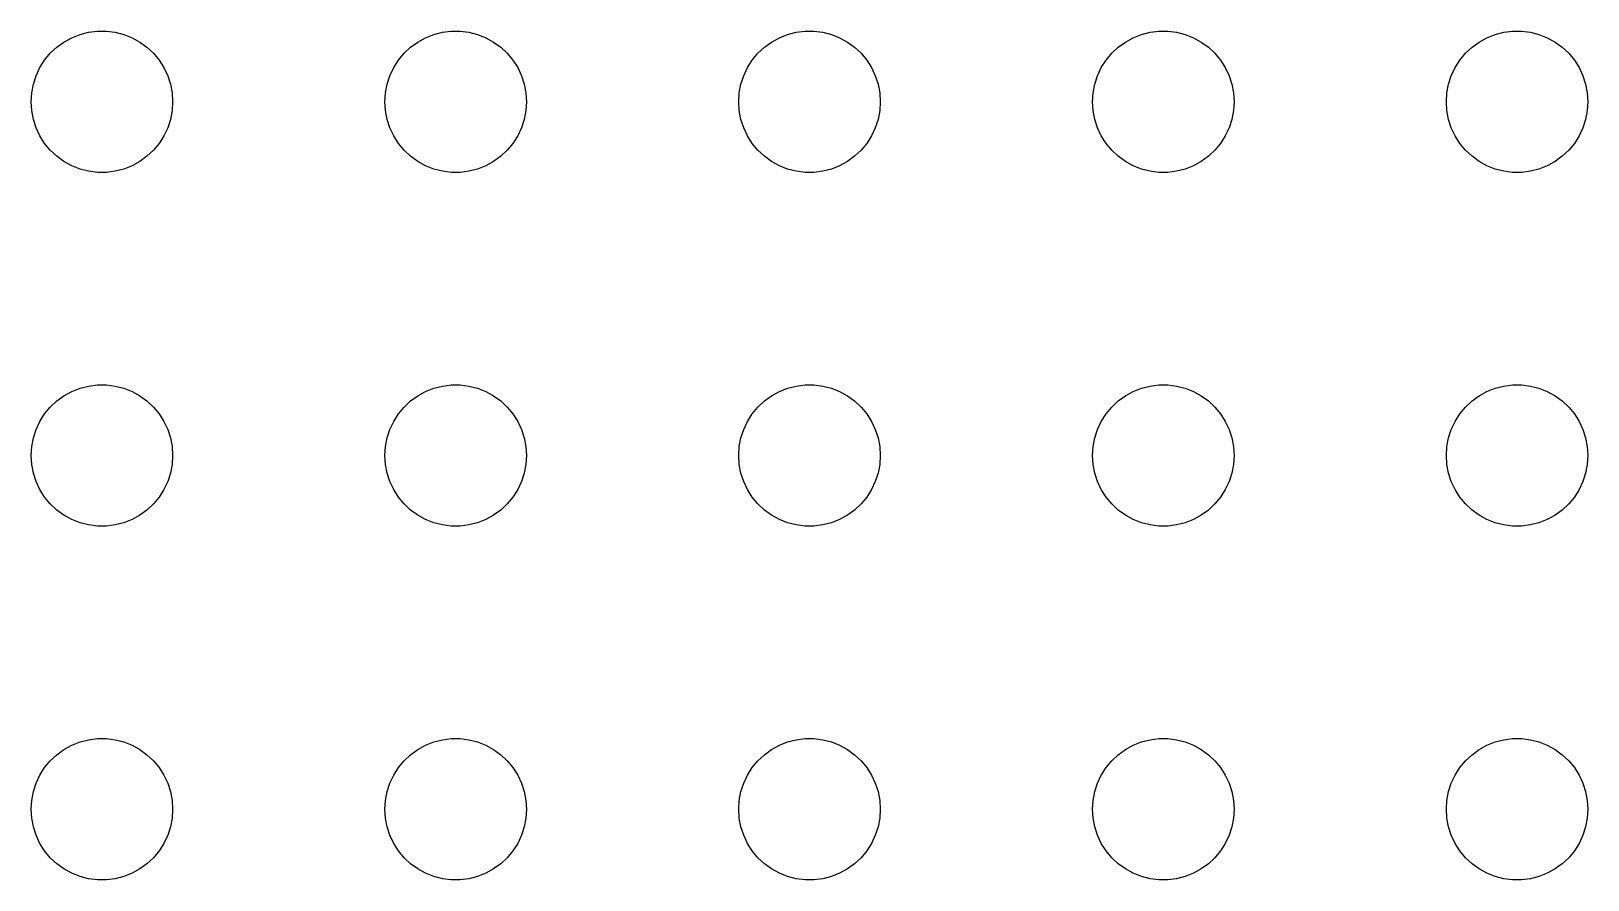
# Model space of a CAD drawing. Header units: metres. Extents: x -150 to 150, y -149 to 149.
# Drawn here: x 36 to 69, y 111 to 129 of the extents above; entities that cross this region are included whole.
import ezdxf

# ---------------------------------------------------------------- set-up
doc = ezdxf.new("R2010")
doc.units = ezdxf.units.M

msp = doc.modelspace()

# ---------------------------------------------------------------- linework, layer by layer
for p, q in [((36.5439, 128.656), (36.6963, 128.766)), ((36.6963, 128.766), (36.8613, 128.857)), ((36.8613, 128.857), (37.0365, 128.927)), ((37.0365, 128.927), (37.2189, 128.973)), ((37.2189, 128.973), (37.4058, 128.997)), ((37.4058, 128.997), (37.5942, 128.997)), ((37.5942, 128.997), (37.7811, 128.973)), ((37.7811, 128.973), (37.9635, 128.927)), ((37.9635, 128.927), (38.1387, 128.857)), ((38.1387, 128.857), (38.3037, 128.766)), ((38.3037, 128.766), (38.4561, 128.656)), ((44.0439, 128.656), (44.1963, 128.766)), ((44.1963, 128.766), (44.3613, 128.857)), ((44.3613, 128.857), (44.5365, 128.927)), ((44.5365, 128.927), (44.7189, 128.973)), ((44.7189, 128.973), (44.9058, 128.997)), ((44.9058, 128.997), (45.0942, 128.997)), ((45.0942, 128.997), (45.2811, 128.973)), ((45.2811, 128.973), (45.4635, 128.927)), ((45.4635, 128.927), (45.6387, 128.857)), ((45.6387, 128.857), (45.8037, 128.766)), ((45.8037, 128.766), (45.9561, 128.656)), ((51.5439, 128.656), (51.6963, 128.766)), ((51.6963, 128.766), (51.8613, 128.857)), ((51.8613, 128.857), (52.0365, 128.927)), ((52.0365, 128.927), (52.2189, 128.973)), ((52.2189, 128.973), (52.4058, 128.997)), ((52.4058, 128.997), (52.5942, 128.997)), ((52.5942, 128.997), (52.7811, 128.973)), ((52.7811, 128.973), (52.9635, 128.927)), ((52.9635, 128.927), (53.1387, 128.857)), ((53.1387, 128.857), (53.3037, 128.766)), ((53.3037, 128.766), (53.4561, 128.656)), ((59.0439, 128.656), (59.1963, 128.766)), ((59.1963, 128.766), (59.3613, 128.857)), ((59.3613, 128.857), (59.5365, 128.927)), ((59.5365, 128.927), (59.7189, 128.973)), ((59.7189, 128.973), (59.9058, 128.997)), ((59.9058, 128.997), (60.0942, 128.997)), ((60.0942, 128.997), (60.2811, 128.973)), ((60.2811, 128.973), (60.4635, 128.927)), ((60.4635, 128.927), (60.6387, 128.857)), ((60.6387, 128.857), (60.8037, 128.766)), ((60.8037, 128.766), (60.9561, 128.656)), ((66.5439, 128.656), (66.6963, 128.766)), ((66.6963, 128.766), (66.8613, 128.857)), ((66.8613, 128.857), (67.0365, 128.927)), ((67.0365, 128.927), (67.2189, 128.973)), ((67.2189, 128.973), (67.4058, 128.997)), ((67.4058, 128.997), (67.5942, 128.997)), ((67.5942, 128.997), (67.7811, 128.973)), ((67.7811, 128.973), (67.9635, 128.927)), ((67.9635, 128.927), (68.1387, 128.857)), ((68.1387, 128.857), (68.3037, 128.766)), ((68.3037, 128.766), (68.4561, 128.656)), ((36.1855, 128.223), (36.2865, 128.382)), ((36.2865, 128.382), (36.4065, 128.527)), ((36.4065, 128.527), (36.5439, 128.656)), ((38.4561, 128.656), (38.5934, 128.527)), ((38.5934, 128.527), (38.7135, 128.382)), ((38.7135, 128.382), (38.8145, 128.223)), ((43.6855, 128.223), (43.7865, 128.382)), ((43.7865, 128.382), (43.9065, 128.527)), ((43.9065, 128.527), (44.0439, 128.656)), ((45.9561, 128.656), (46.0934, 128.527)), ((46.0934, 128.527), (46.2135, 128.382)), ((46.2135, 128.382), (46.3145, 128.223)), ((51.1855, 128.223), (51.2865, 128.382)), ((51.2865, 128.382), (51.4065, 128.527)), ((51.4065, 128.527), (51.5439, 128.656)), ((53.4561, 128.656), (53.5934, 128.527)), ((53.5934, 128.527), (53.7135, 128.382)), ((53.7135, 128.382), (53.8145, 128.223)), ((58.6855, 128.223), (58.7865, 128.382)), ((58.7865, 128.382), (58.9065, 128.527)), ((58.9065, 128.527), (59.0439, 128.656)), ((60.9561, 128.656), (61.0934, 128.527)), ((61.0934, 128.527), (61.2135, 128.382)), ((61.2135, 128.382), (61.3145, 128.223)), ((66.1855, 128.223), (66.2865, 128.382)), ((66.2865, 128.382), (66.4065, 128.527)), ((66.4065, 128.527), (66.5439, 128.656)), ((68.4561, 128.656), (68.5934, 128.527)), ((68.5934, 128.527), (68.7135, 128.382)), ((68.7135, 128.382), (68.8145, 128.223)), ((36.0471, 127.873), (36.1053, 128.052)), ((36.1053, 128.052), (36.1855, 128.223)), ((38.8145, 128.223), (38.8947, 128.052)), ((38.8947, 128.052), (38.9529, 127.873)), ((43.5471, 127.873), (43.6053, 128.052)), ((43.6053, 128.052), (43.6855, 128.223)), ((46.3145, 128.223), (46.3947, 128.052)), ((46.3947, 128.052), (46.4529, 127.873)), ((51.0471, 127.873), (51.1053, 128.052)), ((51.1053, 128.052), (51.1855, 128.223)), ((53.8145, 128.223), (53.8947, 128.052)), ((53.8947, 128.052), (53.9529, 127.873)), ((58.5471, 127.873), (58.6053, 128.052)), ((58.6053, 128.052), (58.6855, 128.223)), ((61.3145, 128.223), (61.3947, 128.052)), ((61.3947, 128.052), (61.4529, 127.873)), ((66.0471, 127.873), (66.1053, 128.052)), ((66.1053, 128.052), (66.1855, 128.223)), ((68.8145, 128.223), (68.8947, 128.052)), ((68.8947, 128.052), (68.9529, 127.873)), ((36.0118, 127.688), (36.0471, 127.873)), ((38.9529, 127.873), (38.9882, 127.688)), ((43.5118, 127.688), (43.5471, 127.873)), ((46.4529, 127.873), (46.4882, 127.688)), ((51.0118, 127.688), (51.0471, 127.873)), ((53.9529, 127.873), (53.9882, 127.688)), ((58.5118, 127.688), (58.5471, 127.873)), ((61.4529, 127.873), (61.4882, 127.688)), ((66.0118, 127.688), (66.0471, 127.873)), ((68.9529, 127.873), (68.9882, 127.688)), ((36, 127.5), (36.0118, 127.688)), ((36.0118, 127.312), (36, 127.5)), ((38.9882, 127.688), (39, 127.5)), ((39, 127.5), (38.9882, 127.312)), ((43.5, 127.5), (43.5118, 127.688)), ((43.5118, 127.312), (43.5, 127.5)), ((46.4882, 127.688), (46.5, 127.5)), ((46.5, 127.5), (46.4882, 127.312)), ((51, 127.5), (51.0118, 127.688)), ((51.0118, 127.312), (51, 127.5)), ((53.9882, 127.688), (54, 127.5)), ((54, 127.5), (53.9882, 127.312)), ((58.5, 127.5), (58.5118, 127.688)), ((58.5118, 127.312), (58.5, 127.5)), ((61.4882, 127.688), (61.5, 127.5)), ((61.5, 127.5), (61.4882, 127.312)), ((66, 127.5), (66.0118, 127.688)), ((66.0118, 127.312), (66, 127.5)), ((68.9882, 127.688), (69, 127.5)), ((69, 127.5), (68.9882, 127.312)), ((36.0471, 127.127), (36.0118, 127.312)), ((36.1053, 126.948), (36.0471, 127.127)), ((38.9529, 127.127), (38.8947, 126.948)), ((38.9882, 127.312), (38.9529, 127.127)), ((43.5471, 127.127), (43.5118, 127.312)), ((43.6053, 126.948), (43.5471, 127.127)), ((46.4529, 127.127), (46.3947, 126.948)), ((46.4882, 127.312), (46.4529, 127.127)), ((51.0471, 127.127), (51.0118, 127.312)), ((51.1053, 126.948), (51.0471, 127.127)), ((53.9529, 127.127), (53.8947, 126.948)), ((53.9882, 127.312), (53.9529, 127.127)), ((58.5471, 127.127), (58.5118, 127.312)), ((58.6053, 126.948), (58.5471, 127.127)), ((61.4529, 127.127), (61.3947, 126.948)), ((61.4882, 127.312), (61.4529, 127.127)), ((66.0471, 127.127), (66.0118, 127.312)), ((66.1053, 126.948), (66.0471, 127.127)), ((68.9529, 127.127), (68.8947, 126.948)), ((68.9882, 127.312), (68.9529, 127.127)), ((36.1855, 126.777), (36.1053, 126.948)), ((36.2865, 126.618), (36.1855, 126.777)), ((38.8145, 126.777), (38.7135, 126.618)), ((38.8947, 126.948), (38.8145, 126.777)), ((43.6855, 126.777), (43.6053, 126.948)), ((43.7865, 126.618), (43.6855, 126.777)), ((46.3145, 126.777), (46.2135, 126.618)), ((46.3947, 126.948), (46.3145, 126.777)), ((51.1855, 126.777), (51.1053, 126.948)), ((51.2865, 126.618), (51.1855, 126.777)), ((53.8145, 126.777), (53.7135, 126.618)), ((53.8947, 126.948), (53.8145, 126.777)), ((58.6855, 126.777), (58.6053, 126.948)), ((58.7865, 126.618), (58.6855, 126.777)), ((61.3145, 126.777), (61.2135, 126.618)), ((61.3947, 126.948), (61.3145, 126.777)), ((66.1855, 126.777), (66.1053, 126.948)), ((66.2865, 126.618), (66.1855, 126.777)), ((68.8145, 126.777), (68.7135, 126.618)), ((68.8947, 126.948), (68.8145, 126.777)), ((36.4065, 126.473), (36.2865, 126.618)), ((36.5439, 126.344), (36.4065, 126.473)), ((38.5934, 126.473), (38.4561, 126.344)), ((38.7135, 126.618), (38.5934, 126.473)), ((43.9065, 126.473), (43.7865, 126.618)), ((44.0439, 126.344), (43.9065, 126.473)), ((46.0934, 126.473), (45.9561, 126.344)), ((46.2135, 126.618), (46.0934, 126.473)), ((51.4065, 126.473), (51.2865, 126.618)), ((51.5439, 126.344), (51.4065, 126.473)), ((53.5934, 126.473), (53.4561, 126.344)), ((53.7135, 126.618), (53.5934, 126.473)), ((58.9065, 126.473), (58.7865, 126.618)), ((59.0439, 126.344), (58.9065, 126.473)), ((61.0934, 126.473), (60.9561, 126.344)), ((61.2135, 126.618), (61.0934, 126.473)), ((66.4065, 126.473), (66.2865, 126.618)), ((66.5439, 126.344), (66.4065, 126.473)), ((68.5934, 126.473), (68.4561, 126.344)), ((68.7135, 126.618), (68.5934, 126.473)), ((36.6963, 126.234), (36.5439, 126.344)), ((36.8613, 126.143), (36.6963, 126.234)), ((37.0365, 126.073), (36.8613, 126.143)), ((37.2189, 126.027), (37.0365, 126.073)), ((37.9635, 126.073), (37.7811, 126.027)), ((38.1387, 126.143), (37.9635, 126.073)), ((38.3037, 126.234), (38.1387, 126.143)), ((38.4561, 126.344), (38.3037, 126.234)), ((44.1963, 126.234), (44.0439, 126.344)), ((44.3613, 126.143), (44.1963, 126.234)), ((44.5365, 126.073), (44.3613, 126.143)), ((44.7189, 126.027), (44.5365, 126.073)), ((45.4635, 126.073), (45.2811, 126.027)), ((45.6387, 126.143), (45.4635, 126.073)), ((45.8037, 126.234), (45.6387, 126.143)), ((45.9561, 126.344), (45.8037, 126.234)), ((51.6963, 126.234), (51.5439, 126.344)), ((51.8613, 126.143), (51.6963, 126.234)), ((52.0365, 126.073), (51.8613, 126.143)), ((52.2189, 126.027), (52.0365, 126.073)), ((52.9635, 126.073), (52.7811, 126.027)), ((53.1387, 126.143), (52.9635, 126.073)), ((53.3037, 126.234), (53.1387, 126.143)), ((53.4561, 126.344), (53.3037, 126.234)), ((59.1963, 126.234), (59.0439, 126.344)), ((59.3613, 126.143), (59.1963, 126.234)), ((59.5365, 126.073), (59.3613, 126.143)), ((59.7189, 126.027), (59.5365, 126.073)), ((60.4635, 126.073), (60.2811, 126.027)), ((60.6387, 126.143), (60.4635, 126.073)), ((60.8037, 126.234), (60.6387, 126.143)), ((60.9561, 126.344), (60.8037, 126.234)), ((66.6963, 126.234), (66.5439, 126.344)), ((66.8613, 126.143), (66.6963, 126.234)), ((67.0365, 126.073), (66.8613, 126.143)), ((67.2189, 126.027), (67.0365, 126.073)), ((67.9635, 126.073), (67.7811, 126.027)), ((68.1387, 126.143), (67.9635, 126.073)), ((68.3037, 126.234), (68.1387, 126.143)), ((68.4561, 126.344), (68.3037, 126.234)), ((37.4058, 126.003), (37.2189, 126.027)), ((37.5942, 126.003), (37.4058, 126.003)), ((37.7811, 126.027), (37.5942, 126.003)), ((44.9058, 126.003), (44.7189, 126.027)), ((45.0942, 126.003), (44.9058, 126.003)), ((45.2811, 126.027), (45.0942, 126.003)), ((52.4058, 126.003), (52.2189, 126.027)), ((52.5942, 126.003), (52.4058, 126.003)), ((52.7811, 126.027), (52.5942, 126.003)), ((59.9058, 126.003), (59.7189, 126.027)), ((60.0942, 126.003), (59.9058, 126.003)), ((60.2811, 126.027), (60.0942, 126.003)), ((67.4058, 126.003), (67.2189, 126.027)), ((67.5942, 126.003), (67.4058, 126.003)), ((67.7811, 126.027), (67.5942, 126.003)), ((37.0365, 121.427), (37.2189, 121.473)), ((37.2189, 121.473), (37.4058, 121.497)), ((37.4058, 121.497), (37.5942, 121.497)), ((37.5942, 121.497), (37.7811, 121.473)), ((37.7811, 121.473), (37.9635, 121.427)), ((44.5365, 121.427), (44.7189, 121.473)), ((44.7189, 121.473), (44.9058, 121.497)), ((44.9058, 121.497), (45.0942, 121.497)), ((45.0942, 121.497), (45.2811, 121.473)), ((45.2811, 121.473), (45.4635, 121.427)), ((52.0365, 121.427), (52.2189, 121.473)), ((52.2189, 121.473), (52.4058, 121.497)), ((52.4058, 121.497), (52.5942, 121.497)), ((52.5942, 121.497), (52.7811, 121.473)), ((52.7811, 121.473), (52.9635, 121.427)), ((59.5365, 121.427), (59.7189, 121.473)), ((59.7189, 121.473), (59.9058, 121.497)), ((59.9058, 121.497), (60.0942, 121.497)), ((60.0942, 121.497), (60.2811, 121.473)), ((60.2811, 121.473), (60.4635, 121.427)), ((67.0365, 121.427), (67.2189, 121.473)), ((67.2189, 121.473), (67.4058, 121.497)), ((67.4058, 121.497), (67.5942, 121.497)), ((67.5942, 121.497), (67.7811, 121.473)), ((67.7811, 121.473), (67.9635, 121.427)), ((36.4065, 121.027), (36.5439, 121.156)), ((36.5439, 121.156), (36.6963, 121.266)), ((36.6963, 121.266), (36.8613, 121.357)), ((36.8613, 121.357), (37.0365, 121.427)), ((37.9635, 121.427), (38.1387, 121.357)), ((38.1387, 121.357), (38.3037, 121.266)), ((38.3037, 121.266), (38.4561, 121.156)), ((38.4561, 121.156), (38.5934, 121.027)), ((43.9065, 121.027), (44.0439, 121.156)), ((44.0439, 121.156), (44.1963, 121.266)), ((44.1963, 121.266), (44.3613, 121.357)), ((44.3613, 121.357), (44.5365, 121.427)), ((45.4635, 121.427), (45.6387, 121.357)), ((45.6387, 121.357), (45.8037, 121.266)), ((45.8037, 121.266), (45.9561, 121.156)), ((45.9561, 121.156), (46.0934, 121.027)), ((51.4065, 121.027), (51.5439, 121.156)), ((51.5439, 121.156), (51.6963, 121.266)), ((51.6963, 121.266), (51.8613, 121.357)), ((51.8613, 121.357), (52.0365, 121.427)), ((52.9635, 121.427), (53.1387, 121.357)), ((53.1387, 121.357), (53.3037, 121.266)), ((53.3037, 121.266), (53.4561, 121.156)), ((53.4561, 121.156), (53.5934, 121.027)), ((58.9065, 121.027), (59.0439, 121.156)), ((59.0439, 121.156), (59.1963, 121.266)), ((59.1963, 121.266), (59.3613, 121.357)), ((59.3613, 121.357), (59.5365, 121.427)), ((60.4635, 121.427), (60.6387, 121.357)), ((60.6387, 121.357), (60.8037, 121.266)), ((60.8037, 121.266), (60.9561, 121.156)), ((60.9561, 121.156), (61.0934, 121.027)), ((66.4065, 121.027), (66.5439, 121.156)), ((66.5439, 121.156), (66.6963, 121.266)), ((66.6963, 121.266), (66.8613, 121.357)), ((66.8613, 121.357), (67.0365, 121.427)), ((67.9635, 121.427), (68.1387, 121.357)), ((68.1387, 121.357), (68.3037, 121.266)), ((68.3037, 121.266), (68.4561, 121.156)), ((68.4561, 121.156), (68.5934, 121.027)), ((36.1855, 120.723), (36.2865, 120.882)), ((36.2865, 120.882), (36.4065, 121.027)), ((38.5934, 121.027), (38.7135, 120.882)), ((38.7135, 120.882), (38.8145, 120.723)), ((43.6855, 120.723), (43.7865, 120.882)), ((43.7865, 120.882), (43.9065, 121.027)), ((46.0934, 121.027), (46.2135, 120.882)), ((46.2135, 120.882), (46.3145, 120.723)), ((51.1855, 120.723), (51.2865, 120.882)), ((51.2865, 120.882), (51.4065, 121.027)), ((53.5934, 121.027), (53.7135, 120.882)), ((53.7135, 120.882), (53.8145, 120.723)), ((58.6855, 120.723), (58.7865, 120.882)), ((58.7865, 120.882), (58.9065, 121.027)), ((61.0934, 121.027), (61.2135, 120.882)), ((61.2135, 120.882), (61.3145, 120.723)), ((66.1855, 120.723), (66.2865, 120.882)), ((66.2865, 120.882), (66.4065, 121.027)), ((68.5934, 121.027), (68.7135, 120.882)), ((68.7135, 120.882), (68.8145, 120.723)), ((36.0471, 120.373), (36.1053, 120.552)), ((36.1053, 120.552), (36.1855, 120.723)), ((38.8145, 120.723), (38.8947, 120.552)), ((38.8947, 120.552), (38.9529, 120.373)), ((43.5471, 120.373), (43.6053, 120.552)), ((43.6053, 120.552), (43.6855, 120.723)), ((46.3145, 120.723), (46.3947, 120.552)), ((46.3947, 120.552), (46.4529, 120.373)), ((51.0471, 120.373), (51.1053, 120.552)), ((51.1053, 120.552), (51.1855, 120.723)), ((53.8145, 120.723), (53.8947, 120.552)), ((53.8947, 120.552), (53.9529, 120.373)), ((58.5471, 120.373), (58.6053, 120.552)), ((58.6053, 120.552), (58.6855, 120.723)), ((61.3145, 120.723), (61.3947, 120.552)), ((61.3947, 120.552), (61.4529, 120.373)), ((66.0471, 120.373), (66.1053, 120.552)), ((66.1053, 120.552), (66.1855, 120.723)), ((68.8145, 120.723), (68.8947, 120.552)), ((68.8947, 120.552), (68.9529, 120.373)), ((36, 120), (36.0118, 120.188)), ((36.0118, 120.188), (36.0471, 120.373)), ((38.9529, 120.373), (38.9882, 120.188)), ((38.9882, 120.188), (39, 120)), ((43.5, 120), (43.5118, 120.188)), ((43.5118, 120.188), (43.5471, 120.373)), ((46.4529, 120.373), (46.4882, 120.188)), ((46.4882, 120.188), (46.5, 120)), ((51, 120), (51.0118, 120.188)), ((51.0118, 120.188), (51.0471, 120.373)), ((53.9529, 120.373), (53.9882, 120.188)), ((53.9882, 120.188), (54, 120)), ((58.5, 120), (58.5118, 120.188)), ((58.5118, 120.188), (58.5471, 120.373)), ((61.4529, 120.373), (61.4882, 120.188)), ((61.4882, 120.188), (61.5, 120)), ((66, 120), (66.0118, 120.188)), ((66.0118, 120.188), (66.0471, 120.373)), ((68.9529, 120.373), (68.9882, 120.188)), ((68.9882, 120.188), (69, 120)), ((36.0118, 119.812), (36, 120)), ((36.0471, 119.627), (36.0118, 119.812)), ((38.9882, 119.812), (38.9529, 119.627)), ((39, 120), (38.9882, 119.812)), ((43.5118, 119.812), (43.5, 120)), ((43.5471, 119.627), (43.5118, 119.812)), ((46.4882, 119.812), (46.4529, 119.627)), ((46.5, 120), (46.4882, 119.812)), ((51.0118, 119.812), (51, 120)), ((51.0471, 119.627), (51.0118, 119.812)), ((53.9882, 119.812), (53.9529, 119.627)), ((54, 120), (53.9882, 119.812)), ((58.5118, 119.812), (58.5, 120)), ((58.5471, 119.627), (58.5118, 119.812)), ((61.4882, 119.812), (61.4529, 119.627)), ((61.5, 120), (61.4882, 119.812)), ((66.0118, 119.812), (66, 120)), ((66.0471, 119.627), (66.0118, 119.812)), ((68.9882, 119.812), (68.9529, 119.627)), ((69, 120), (68.9882, 119.812)), ((36.1053, 119.448), (36.0471, 119.627)), ((38.9529, 119.627), (38.8947, 119.448)), ((43.6053, 119.448), (43.5471, 119.627)), ((46.4529, 119.627), (46.3947, 119.448)), ((51.1053, 119.448), (51.0471, 119.627)), ((53.9529, 119.627), (53.8947, 119.448)), ((58.6053, 119.448), (58.5471, 119.627)), ((61.4529, 119.627), (61.3947, 119.448)), ((66.1053, 119.448), (66.0471, 119.627)), ((68.9529, 119.627), (68.8947, 119.448)), ((36.1855, 119.277), (36.1053, 119.448)), ((36.2865, 119.118), (36.1855, 119.277)), ((38.8145, 119.277), (38.7135, 119.118)), ((38.8947, 119.448), (38.8145, 119.277)), ((43.6855, 119.277), (43.6053, 119.448)), ((43.7865, 119.118), (43.6855, 119.277)), ((46.3145, 119.277), (46.2135, 119.118)), ((46.3947, 119.448), (46.3145, 119.277)), ((51.1855, 119.277), (51.1053, 119.448)), ((51.2865, 119.118), (51.1855, 119.277)), ((53.8145, 119.277), (53.7135, 119.118)), ((53.8947, 119.448), (53.8145, 119.277)), ((58.6855, 119.277), (58.6053, 119.448)), ((58.7865, 119.118), (58.6855, 119.277)), ((61.3145, 119.277), (61.2135, 119.118)), ((61.3947, 119.448), (61.3145, 119.277)), ((66.1855, 119.277), (66.1053, 119.448)), ((66.2865, 119.118), (66.1855, 119.277)), ((68.8145, 119.277), (68.7135, 119.118)), ((68.8947, 119.448), (68.8145, 119.277)), ((36.4065, 118.973), (36.2865, 119.118)), ((36.5439, 118.844), (36.4065, 118.973)), ((36.6963, 118.734), (36.5439, 118.844)), ((38.4561, 118.844), (38.3037, 118.734)), ((38.5934, 118.973), (38.4561, 118.844)), ((38.7135, 119.118), (38.5934, 118.973)), ((43.9065, 118.973), (43.7865, 119.118)), ((44.0439, 118.844), (43.9065, 118.973)), ((44.1963, 118.734), (44.0439, 118.844)), ((45.9561, 118.844), (45.8037, 118.734)), ((46.0934, 118.973), (45.9561, 118.844)), ((46.2135, 119.118), (46.0934, 118.973)), ((51.4065, 118.973), (51.2865, 119.118)), ((51.5439, 118.844), (51.4065, 118.973)), ((51.6963, 118.734), (51.5439, 118.844)), ((53.4561, 118.844), (53.3037, 118.734)), ((53.5934, 118.973), (53.4561, 118.844)), ((53.7135, 119.118), (53.5934, 118.973)), ((58.9065, 118.973), (58.7865, 119.118)), ((59.0439, 118.844), (58.9065, 118.973)), ((59.1963, 118.734), (59.0439, 118.844)), ((60.9561, 118.844), (60.8037, 118.734)), ((61.0934, 118.973), (60.9561, 118.844)), ((61.2135, 119.118), (61.0934, 118.973)), ((66.4065, 118.973), (66.2865, 119.118)), ((66.5439, 118.844), (66.4065, 118.973)), ((66.6963, 118.734), (66.5439, 118.844)), ((68.4561, 118.844), (68.3037, 118.734)), ((68.5934, 118.973), (68.4561, 118.844)), ((68.7135, 119.118), (68.5934, 118.973)), ((36.8613, 118.643), (36.6963, 118.734)), ((37.0365, 118.573), (36.8613, 118.643)), ((37.2189, 118.527), (37.0365, 118.573)), ((37.4058, 118.503), (37.2189, 118.527)), ((37.5942, 118.503), (37.4058, 118.503)), ((37.7811, 118.527), (37.5942, 118.503)), ((37.9635, 118.573), (37.7811, 118.527)), ((38.1387, 118.643), (37.9635, 118.573)), ((38.3037, 118.734), (38.1387, 118.643)), ((44.3613, 118.643), (44.1963, 118.734)), ((44.5365, 118.573), (44.3613, 118.643)), ((44.7189, 118.527), (44.5365, 118.573)), ((44.9058, 118.503), (44.7189, 118.527)), ((45.0942, 118.503), (44.9058, 118.503)), ((45.2811, 118.527), (45.0942, 118.503)), ((45.4635, 118.573), (45.2811, 118.527)), ((45.6387, 118.643), (45.4635, 118.573)), ((45.8037, 118.734), (45.6387, 118.643)), ((51.8613, 118.643), (51.6963, 118.734)), ((52.0365, 118.573), (51.8613, 118.643)), ((52.2189, 118.527), (52.0365, 118.573)), ((52.4058, 118.503), (52.2189, 118.527)), ((52.5942, 118.503), (52.4058, 118.503)), ((52.7811, 118.527), (52.5942, 118.503)), ((52.9635, 118.573), (52.7811, 118.527)), ((53.1387, 118.643), (52.9635, 118.573)), ((53.3037, 118.734), (53.1387, 118.643)), ((59.3613, 118.643), (59.1963, 118.734)), ((59.5365, 118.573), (59.3613, 118.643)), ((59.7189, 118.527), (59.5365, 118.573)), ((59.9058, 118.503), (59.7189, 118.527)), ((60.0942, 118.503), (59.9058, 118.503)), ((60.2811, 118.527), (60.0942, 118.503)), ((60.4635, 118.573), (60.2811, 118.527)), ((60.6387, 118.643), (60.4635, 118.573)), ((60.8037, 118.734), (60.6387, 118.643)), ((66.8613, 118.643), (66.6963, 118.734)), ((67.0365, 118.573), (66.8613, 118.643)), ((67.2189, 118.527), (67.0365, 118.573)), ((67.4058, 118.503), (67.2189, 118.527)), ((67.5942, 118.503), (67.4058, 118.503)), ((67.7811, 118.527), (67.5942, 118.503)), ((67.9635, 118.573), (67.7811, 118.527)), ((68.1387, 118.643), (67.9635, 118.573)), ((68.3037, 118.734), (68.1387, 118.643)), ((36.6963, 113.766), (36.8613, 113.857)), ((36.8613, 113.857), (37.0365, 113.927)), ((37.0365, 113.927), (37.2189, 113.973)), ((37.2189, 113.973), (37.4058, 113.997)), ((37.4058, 113.997), (37.5942, 113.997)), ((37.5942, 113.997), (37.7811, 113.973)), ((37.7811, 113.973), (37.9635, 113.927)), ((37.9635, 113.927), (38.1387, 113.857)), ((38.1387, 113.857), (38.3037, 113.766)), ((44.1963, 113.766), (44.3613, 113.857)), ((44.3613, 113.857), (44.5365, 113.927)), ((44.5365, 113.927), (44.7189, 113.973)), ((44.7189, 113.973), (44.9058, 113.997)), ((44.9058, 113.997), (45.0942, 113.997)), ((45.0942, 113.997), (45.2811, 113.973)), ((45.2811, 113.973), (45.4635, 113.927)), ((45.4635, 113.927), (45.6387, 113.857)), ((45.6387, 113.857), (45.8037, 113.766)), ((51.6963, 113.766), (51.8613, 113.857)), ((51.8613, 113.857), (52.0365, 113.927)), ((52.0365, 113.927), (52.2189, 113.973)), ((52.2189, 113.973), (52.4058, 113.997)), ((52.4058, 113.997), (52.5942, 113.997)), ((52.5942, 113.997), (52.7811, 113.973)), ((52.7811, 113.973), (52.9635, 113.927)), ((52.9635, 113.927), (53.1387, 113.857)), ((53.1387, 113.857), (53.3037, 113.766)), ((59.1963, 113.766), (59.3613, 113.857)), ((59.3613, 113.857), (59.5365, 113.927)), ((59.5365, 113.927), (59.7189, 113.973)), ((59.7189, 113.973), (59.9058, 113.997)), ((59.9058, 113.997), (60.0942, 113.997)), ((60.0942, 113.997), (60.2811, 113.973)), ((60.2811, 113.973), (60.4635, 113.927)), ((60.4635, 113.927), (60.6387, 113.857)), ((60.6387, 113.857), (60.8037, 113.766)), ((66.6963, 113.766), (66.8613, 113.857)), ((66.8613, 113.857), (67.0365, 113.927)), ((67.0365, 113.927), (67.2189, 113.973)), ((67.2189, 113.973), (67.4058, 113.997)), ((67.4058, 113.997), (67.5942, 113.997)), ((67.5942, 113.997), (67.7811, 113.973)), ((67.7811, 113.973), (67.9635, 113.927)), ((67.9635, 113.927), (68.1387, 113.857)), ((68.1387, 113.857), (68.3037, 113.766)), ((36.2865, 113.382), (36.4065, 113.527)), ((36.4065, 113.527), (36.5439, 113.656)), ((36.5439, 113.656), (36.6963, 113.766)), ((38.3037, 113.766), (38.4561, 113.656)), ((38.4561, 113.656), (38.5934, 113.527)), ((38.5934, 113.527), (38.7135, 113.382)), ((43.7865, 113.382), (43.9065, 113.527)), ((43.9065, 113.527), (44.0439, 113.656)), ((44.0439, 113.656), (44.1963, 113.766)), ((45.8037, 113.766), (45.9561, 113.656)), ((45.9561, 113.656), (46.0934, 113.527)), ((46.0934, 113.527), (46.2135, 113.382)), ((51.2865, 113.382), (51.4065, 113.527)), ((51.4065, 113.527), (51.5439, 113.656)), ((51.5439, 113.656), (51.6963, 113.766)), ((53.3037, 113.766), (53.4561, 113.656)), ((53.4561, 113.656), (53.5934, 113.527)), ((53.5934, 113.527), (53.7135, 113.382)), ((58.7865, 113.382), (58.9065, 113.527)), ((58.9065, 113.527), (59.0439, 113.656)), ((59.0439, 113.656), (59.1963, 113.766)), ((60.8037, 113.766), (60.9561, 113.656)), ((60.9561, 113.656), (61.0934, 113.527)), ((61.0934, 113.527), (61.2135, 113.382)), ((66.2865, 113.382), (66.4065, 113.527)), ((66.4065, 113.527), (66.5439, 113.656)), ((66.5439, 113.656), (66.6963, 113.766)), ((68.3037, 113.766), (68.4561, 113.656)), ((68.4561, 113.656), (68.5934, 113.527)), ((68.5934, 113.527), (68.7135, 113.382)), ((36.1053, 113.052), (36.1855, 113.223)), ((36.1855, 113.223), (36.2865, 113.382)), ((38.7135, 113.382), (38.8145, 113.223)), ((38.8145, 113.223), (38.8947, 113.052)), ((43.6053, 113.052), (43.6855, 113.223)), ((43.6855, 113.223), (43.7865, 113.382)), ((46.2135, 113.382), (46.3145, 113.223)), ((46.3145, 113.223), (46.3947, 113.052)), ((51.1053, 113.052), (51.1855, 113.223)), ((51.1855, 113.223), (51.2865, 113.382)), ((53.7135, 113.382), (53.8145, 113.223)), ((53.8145, 113.223), (53.8947, 113.052)), ((58.6053, 113.052), (58.6855, 113.223)), ((58.6855, 113.223), (58.7865, 113.382)), ((61.2135, 113.382), (61.3145, 113.223)), ((61.3145, 113.223), (61.3947, 113.052)), ((66.1053, 113.052), (66.1855, 113.223)), ((66.1855, 113.223), (66.2865, 113.382)), ((68.7135, 113.382), (68.8145, 113.223)), ((68.8145, 113.223), (68.8947, 113.052)), ((36.0118, 112.688), (36.0471, 112.873)), ((36.0471, 112.873), (36.1053, 113.052)), ((38.8947, 113.052), (38.9529, 112.873)), ((38.9529, 112.873), (38.9882, 112.688)), ((43.5118, 112.688), (43.5471, 112.873)), ((43.5471, 112.873), (43.6053, 113.052)), ((46.3947, 113.052), (46.4529, 112.873)), ((46.4529, 112.873), (46.4882, 112.688)), ((51.0118, 112.688), (51.0471, 112.873)), ((51.0471, 112.873), (51.1053, 113.052)), ((53.8947, 113.052), (53.9529, 112.873)), ((53.9529, 112.873), (53.9882, 112.688)), ((58.5118, 112.688), (58.5471, 112.873)), ((58.5471, 112.873), (58.6053, 113.052)), ((61.3947, 113.052), (61.4529, 112.873)), ((61.4529, 112.873), (61.4882, 112.688)), ((66.0118, 112.688), (66.0471, 112.873)), ((66.0471, 112.873), (66.1053, 113.052)), ((68.8947, 113.052), (68.9529, 112.873)), ((68.9529, 112.873), (68.9882, 112.688)), ((36, 112.5), (36.0118, 112.688)), ((38.9882, 112.688), (39, 112.5)), ((43.5, 112.5), (43.5118, 112.688)), ((46.4882, 112.688), (46.5, 112.5)), ((51, 112.5), (51.0118, 112.688)), ((53.9882, 112.688), (54, 112.5)), ((58.5, 112.5), (58.5118, 112.688)), ((61.4882, 112.688), (61.5, 112.5)), ((66, 112.5), (66.0118, 112.688)), ((68.9882, 112.688), (69, 112.5)), ((36.0118, 112.312), (36, 112.5)), ((36.0471, 112.127), (36.0118, 112.312)), ((38.9882, 112.312), (38.9529, 112.127)), ((39, 112.5), (38.9882, 112.312)), ((43.5118, 112.312), (43.5, 112.5)), ((43.5471, 112.127), (43.5118, 112.312)), ((46.4882, 112.312), (46.4529, 112.127)), ((46.5, 112.5), (46.4882, 112.312)), ((51.0118, 112.312), (51, 112.5)), ((51.0471, 112.127), (51.0118, 112.312)), ((53.9882, 112.312), (53.9529, 112.127)), ((54, 112.5), (53.9882, 112.312)), ((58.5118, 112.312), (58.5, 112.5)), ((58.5471, 112.127), (58.5118, 112.312)), ((61.4882, 112.312), (61.4529, 112.127)), ((61.5, 112.5), (61.4882, 112.312)), ((66.0118, 112.312), (66, 112.5)), ((66.0471, 112.127), (66.0118, 112.312)), ((68.9882, 112.312), (68.9529, 112.127)), ((69, 112.5), (68.9882, 112.312)), ((36.1053, 111.948), (36.0471, 112.127)), ((36.1855, 111.777), (36.1053, 111.948)), ((38.8947, 111.948), (38.8145, 111.777)), ((38.9529, 112.127), (38.8947, 111.948)), ((43.6053, 111.948), (43.5471, 112.127)), ((43.6855, 111.777), (43.6053, 111.948)), ((46.3947, 111.948), (46.3145, 111.777)), ((46.4529, 112.127), (46.3947, 111.948)), ((51.1053, 111.948), (51.0471, 112.127)), ((51.1855, 111.777), (51.1053, 111.948)), ((53.8947, 111.948), (53.8145, 111.777)), ((53.9529, 112.127), (53.8947, 111.948)), ((58.6053, 111.948), (58.5471, 112.127)), ((58.6855, 111.777), (58.6053, 111.948)), ((61.3947, 111.948), (61.3145, 111.777)), ((61.4529, 112.127), (61.3947, 111.948)), ((66.1053, 111.948), (66.0471, 112.127)), ((66.1855, 111.777), (66.1053, 111.948)), ((68.8947, 111.948), (68.8145, 111.777)), ((68.9529, 112.127), (68.8947, 111.948)), ((36.2865, 111.618), (36.1855, 111.777)), ((36.4065, 111.473), (36.2865, 111.618)), ((38.7135, 111.618), (38.5934, 111.473)), ((38.8145, 111.777), (38.7135, 111.618)), ((43.7865, 111.618), (43.6855, 111.777)), ((43.9065, 111.473), (43.7865, 111.618)), ((46.2135, 111.618), (46.0934, 111.473)), ((46.3145, 111.777), (46.2135, 111.618)), ((51.2865, 111.618), (51.1855, 111.777)), ((51.4065, 111.473), (51.2865, 111.618)), ((53.7135, 111.618), (53.5934, 111.473)), ((53.8145, 111.777), (53.7135, 111.618)), ((58.7865, 111.618), (58.6855, 111.777)), ((58.9065, 111.473), (58.7865, 111.618)), ((61.2135, 111.618), (61.0934, 111.473)), ((61.3145, 111.777), (61.2135, 111.618)), ((66.2865, 111.618), (66.1855, 111.777)), ((66.4065, 111.473), (66.2865, 111.618)), ((68.7135, 111.618), (68.5934, 111.473)), ((68.8145, 111.777), (68.7135, 111.618)), ((36.5439, 111.344), (36.4065, 111.473)), ((36.6963, 111.234), (36.5439, 111.344)), ((36.8613, 111.143), (36.6963, 111.234)), ((38.3037, 111.234), (38.1387, 111.143)), ((38.4561, 111.344), (38.3037, 111.234)), ((38.5934, 111.473), (38.4561, 111.344)), ((44.0439, 111.344), (43.9065, 111.473)), ((44.1963, 111.234), (44.0439, 111.344)), ((44.3613, 111.143), (44.1963, 111.234)), ((45.8037, 111.234), (45.6387, 111.143)), ((45.9561, 111.344), (45.8037, 111.234)), ((46.0934, 111.473), (45.9561, 111.344)), ((51.5439, 111.344), (51.4065, 111.473)), ((51.6963, 111.234), (51.5439, 111.344)), ((51.8613, 111.143), (51.6963, 111.234)), ((53.3037, 111.234), (53.1387, 111.143)), ((53.4561, 111.344), (53.3037, 111.234)), ((53.5934, 111.473), (53.4561, 111.344)), ((59.0439, 111.344), (58.9065, 111.473)), ((59.1963, 111.234), (59.0439, 111.344)), ((59.3613, 111.143), (59.1963, 111.234)), ((60.8037, 111.234), (60.6387, 111.143)), ((60.9561, 111.344), (60.8037, 111.234)), ((61.0934, 111.473), (60.9561, 111.344)), ((66.5439, 111.344), (66.4065, 111.473)), ((66.6963, 111.234), (66.5439, 111.344)), ((66.8613, 111.143), (66.6963, 111.234)), ((68.3037, 111.234), (68.1387, 111.143)), ((68.4561, 111.344), (68.3037, 111.234)), ((68.5934, 111.473), (68.4561, 111.344)), ((37.0365, 111.073), (36.8613, 111.143)), ((37.2189, 111.027), (37.0365, 111.073)), ((37.4058, 111.003), (37.2189, 111.027)), ((37.5942, 111.003), (37.4058, 111.003)), ((37.7811, 111.027), (37.5942, 111.003)), ((37.9635, 111.073), (37.7811, 111.027)), ((38.1387, 111.143), (37.9635, 111.073)), ((44.5365, 111.073), (44.3613, 111.143)), ((44.7189, 111.027), (44.5365, 111.073)), ((44.9058, 111.003), (44.7189, 111.027)), ((45.0942, 111.003), (44.9058, 111.003)), ((45.2811, 111.027), (45.0942, 111.003)), ((45.4635, 111.073), (45.2811, 111.027)), ((45.6387, 111.143), (45.4635, 111.073)), ((52.0365, 111.073), (51.8613, 111.143)), ((52.2189, 111.027), (52.0365, 111.073)), ((52.4058, 111.003), (52.2189, 111.027)), ((52.5942, 111.003), (52.4058, 111.003)), ((52.7811, 111.027), (52.5942, 111.003)), ((52.9635, 111.073), (52.7811, 111.027)), ((53.1387, 111.143), (52.9635, 111.073)), ((59.5365, 111.073), (59.3613, 111.143)), ((59.7189, 111.027), (59.5365, 111.073)), ((59.9058, 111.003), (59.7189, 111.027)), ((60.0942, 111.003), (59.9058, 111.003)), ((60.2811, 111.027), (60.0942, 111.003)), ((60.4635, 111.073), (60.2811, 111.027)), ((60.6387, 111.143), (60.4635, 111.073)), ((67.0365, 111.073), (66.8613, 111.143)), ((67.2189, 111.027), (67.0365, 111.073)), ((67.4058, 111.003), (67.2189, 111.027)), ((67.5942, 111.003), (67.4058, 111.003)), ((67.7811, 111.027), (67.5942, 111.003)), ((67.9635, 111.073), (67.7811, 111.027)), ((68.1387, 111.143), (67.9635, 111.073))]:
    msp.add_line(p, q)

doc.saveas('drawing.dxf')
